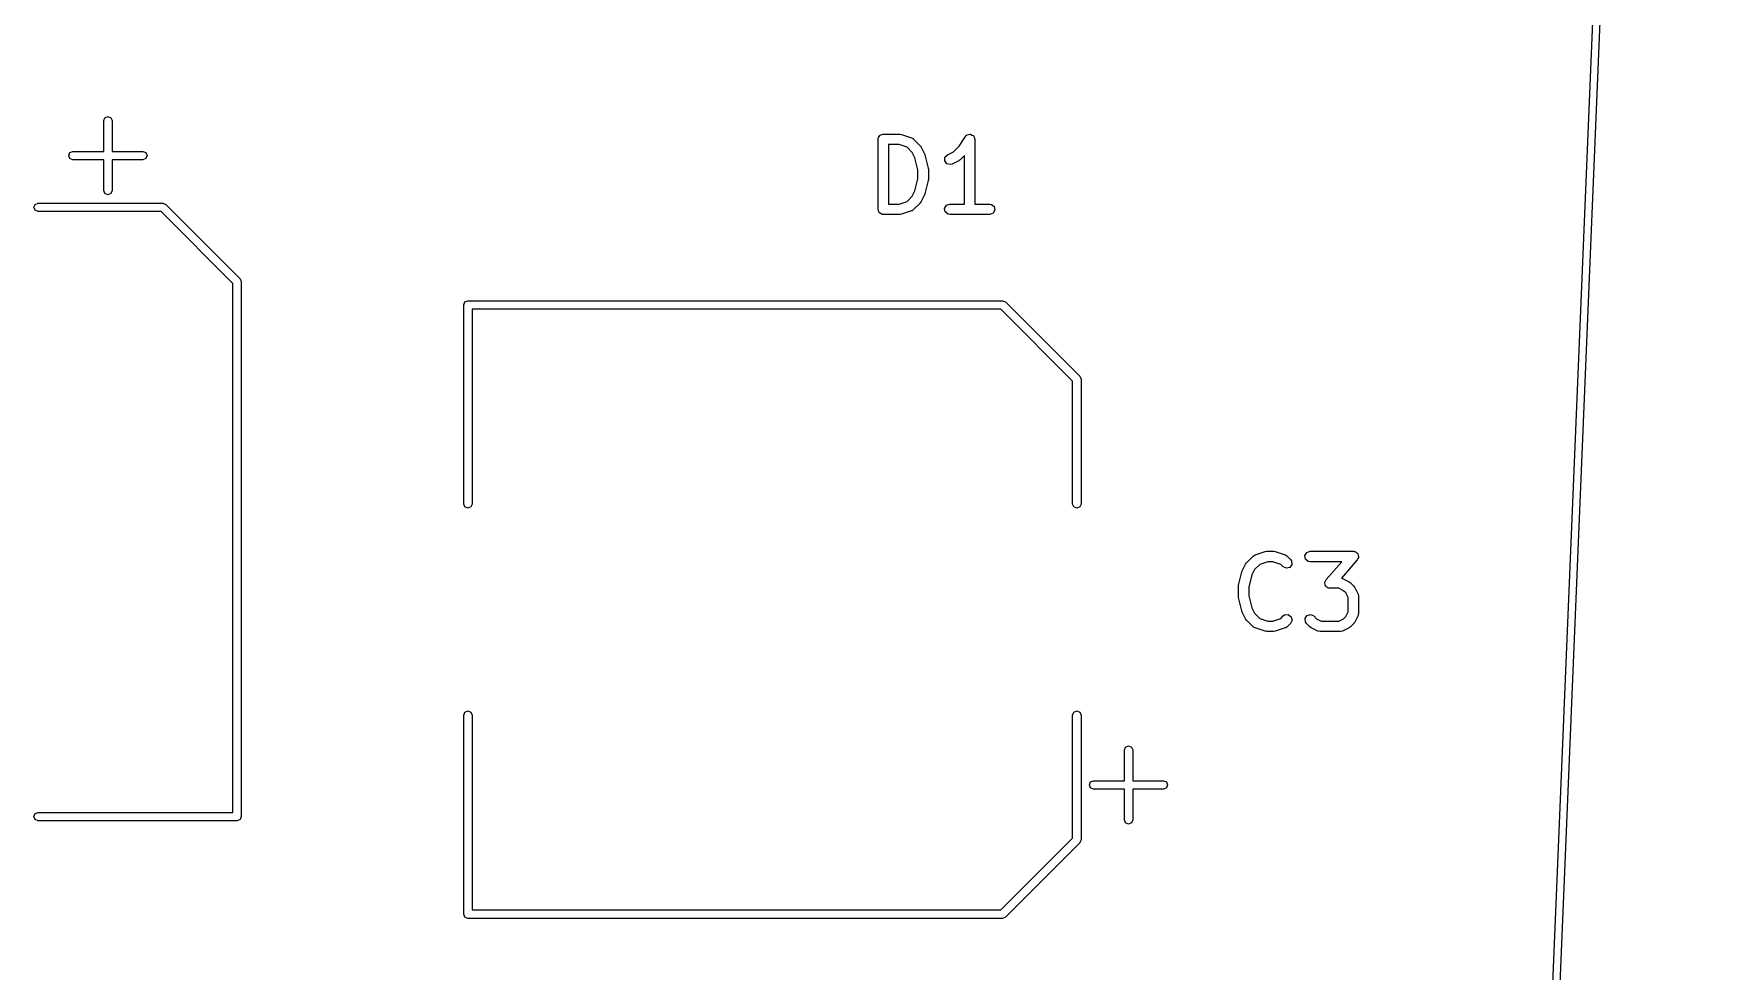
# Model space of a CAD drawing. Extents: x 5.2 to 6.82, y -5.24 to -1.89.
# Drawn here: x 5.862 to 6.817, y -4.204 to -3.676 of the extents above; entities that cross this region are included whole.
import ezdxf

# ---------------------------------------------------------------- set-up
doc = ezdxf.new("R2010")
doc.units = 0
doc.header["$MEASUREMENT"] = 0
doc.layers.add('BLACK', color=7, linetype='CONTINUOUS')

msp = doc.modelspace()

# ---------------------------------------------------------------- linework, layer by layer
at = {"layer": 'BLACK', "linetype": 'CONTINUOUS'}
for p, q in [((6.68062, -5.12168), (6.81271, -1.9438)), ((6.81665, -1.94391), (6.68447, -5.12373)), ((5.90215, -3.72286), (5.90382, -3.72217)), ((5.90382, -3.72217), (5.90549, -3.72286)), ((5.90146, -3.72453), (5.90215, -3.72286)), ((5.90146, -3.74185), (5.90146, -3.72453)), ((5.90549, -3.72286), (5.90618, -3.72453)), ((5.90618, -3.72453), (5.90618, -3.74185)), ((6.34022, -3.7324), (6.34094, -3.73214)), ((6.34094, -3.73214), (6.35031, -3.73214)), ((6.35031, -3.73214), (6.35118, -3.73229)), ((6.35118, -3.73229), (6.35125, -3.73229)), ((6.35125, -3.73229), (6.35687, -3.73417)), ((6.38905, -3.73239), (6.38988, -3.73215)), ((6.38988, -3.73215), (6.39003, -3.73222)), ((6.39003, -3.73222), (6.3902, -3.73219)), ((6.3902, -3.73219), (6.39094, -3.73261)), ((5.88246, -3.74254), (5.88413, -3.74185)), ((5.88413, -3.74185), (5.90146, -3.74185)), ((5.90618, -3.74185), (5.9235, -3.74185)), ((5.9235, -3.74185), (5.92517, -3.74254)), ((6.33799, -3.73509), (6.33806, -3.73471)), ((6.33799, -3.77446), (6.33799, -3.73509)), ((6.33803, -3.73458), (6.3381, -3.73447)), ((6.33806, -3.73471), (6.33803, -3.73458)), ((6.3381, -3.73447), (6.33817, -3.73408)), ((6.33817, -3.73408), (6.33866, -3.7335)), ((6.33866, -3.7335), (6.33904, -3.73283)), ((6.33904, -3.73283), (6.33929, -3.73274)), ((6.33929, -3.73274), (6.33946, -3.73254)), ((6.33946, -3.73254), (6.34022, -3.7324)), ((6.34984, -3.73805), (6.34389, -3.73805)), ((6.34389, -3.73805), (6.34389, -3.77151)), ((6.35434, -3.73955), (6.34984, -3.73805)), ((6.35726, -3.74247), (6.35434, -3.73955)), ((6.35687, -3.73417), (6.35777, -3.73466)), ((6.35777, -3.73466), (6.35787, -3.73481)), ((6.35787, -3.73481), (6.35803, -3.73488)), ((6.35803, -3.73488), (6.36178, -3.73863)), ((6.36178, -3.73863), (6.36228, -3.73935)), ((6.36228, -3.73935), (6.36233, -3.7394)), ((6.36233, -3.7394), (6.3642, -3.74315)), ((6.38044, -3.74204), (6.38364, -3.73884)), ((6.38364, -3.73884), (6.38723, -3.73346)), ((6.38723, -3.73346), (6.38794, -3.73271)), ((6.38794, -3.73271), (6.3881, -3.73267)), ((6.3881, -3.73267), (6.38821, -3.73254)), ((6.38821, -3.73254), (6.38905, -3.73239)), ((6.39094, -3.73261), (6.39172, -3.73296)), ((6.39172, -3.73296), (6.3918, -3.73311)), ((6.3918, -3.73311), (6.39195, -3.7332)), ((6.39195, -3.7332), (6.39224, -3.734)), ((6.39224, -3.734), (6.39262, -3.73477)), ((6.39262, -3.73477), (6.39258, -3.73493)), ((6.39258, -3.73493), (6.39264, -3.73509)), ((6.39264, -3.73509), (6.39264, -3.77151)), ((5.88177, -3.74421), (5.88246, -3.74254)), ((5.88246, -3.74588), (5.88177, -3.74421)), ((5.88413, -3.74657), (5.88246, -3.74588)), ((5.90146, -3.74657), (5.88413, -3.74657)), ((5.90146, -3.7639), (5.90146, -3.74657)), ((5.9235, -3.74657), (5.90618, -3.74657)), ((5.90618, -3.74657), (5.90618, -3.7639)), ((5.92517, -3.74588), (5.9235, -3.74657)), ((5.92517, -3.74254), (5.92587, -3.74421)), ((5.92587, -3.74421), (5.92517, -3.74588)), ((6.35878, -3.7455), (6.35726, -3.74247)), ((6.36049, -3.75233), (6.35878, -3.7455)), ((6.3642, -3.74315), (6.36435, -3.74364)), ((6.36435, -3.74364), (6.36443, -3.74375)), ((6.36443, -3.74375), (6.3663, -3.75125)), ((6.3663, -3.75125), (6.36634, -3.75184)), ((6.37561, -3.74718), (6.37573, -3.74517)), ((6.37681, -3.74881), (6.37561, -3.74718)), ((6.37573, -3.74517), (6.37712, -3.7437)), ((6.37877, -3.74928), (6.37681, -3.74881)), ((6.37712, -3.7437), (6.38044, -3.74204)), ((6.37976, -3.74898), (6.37877, -3.74928)), ((6.38351, -3.74711), (6.37976, -3.74898)), ((6.38355, -3.74706), (6.38351, -3.74711)), ((6.38427, -3.74656), (6.38355, -3.74706)), ((6.38673, -3.7441), (6.38427, -3.74656)), ((6.38673, -3.77151), (6.38673, -3.7441)), ((6.35878, -3.76406), (6.36049, -3.75723)), ((6.36049, -3.75723), (6.36049, -3.75233)), ((6.3663, -3.75831), (6.36443, -3.76581)), ((6.36639, -3.75759), (6.36629, -3.75817)), ((6.36629, -3.75817), (6.3663, -3.75831)), ((6.36634, -3.75184), (6.36639, -3.75197)), ((6.36639, -3.75197), (6.36639, -3.75759)), ((5.90215, -3.76557), (5.90146, -3.7639)), ((5.90382, -3.76626), (5.90215, -3.76557)), ((5.90549, -3.76557), (5.90382, -3.76626)), ((5.90618, -3.7639), (5.90549, -3.76557)), ((6.34984, -3.77151), (6.35434, -3.77001)), ((6.35434, -3.77001), (6.35726, -3.76709)), ((6.35726, -3.76709), (6.35878, -3.76406)), ((6.36233, -3.77016), (6.3618, -3.77087)), ((6.3642, -3.76641), (6.36233, -3.77016)), ((6.36422, -3.76627), (6.3642, -3.76641)), ((6.36443, -3.76581), (6.36422, -3.76627)), ((5.86209, -3.77335), (5.86278, -3.77168)), ((5.86278, -3.77502), (5.86209, -3.77335)), ((5.86278, -3.77168), (5.86445, -3.77098)), ((5.86445, -3.77571), (5.86278, -3.77502)), ((5.86445, -3.77098), (5.93475, -3.77098)), ((5.93377, -3.77571), (5.86445, -3.77571)), ((5.97429, -3.81623), (5.93377, -3.77571)), ((5.93475, -3.77098), (5.93602, -3.77151)), ((5.93602, -3.77151), (5.93642, -3.77168)), ((5.93642, -3.77168), (5.97832, -3.81358)), ((6.33825, -3.77518), (6.33799, -3.77446)), ((6.33838, -3.77594), (6.33825, -3.77518)), ((6.33859, -3.77611), (6.33838, -3.77594)), ((6.33868, -3.77636), (6.33859, -3.77611)), ((6.33934, -3.77675), (6.33868, -3.77636)), ((6.33993, -3.77724), (6.33934, -3.77675)), ((6.34031, -3.77731), (6.33993, -3.77724)), ((6.34043, -3.77737), (6.34031, -3.77731)), ((6.34056, -3.77735), (6.34043, -3.77737)), ((6.34094, -3.77742), (6.34056, -3.77735)), ((6.35031, -3.77742), (6.34094, -3.77742)), ((6.34389, -3.77151), (6.34984, -3.77151)), ((6.35038, -3.77739), (6.35031, -3.77742)), ((6.35125, -3.77726), (6.35038, -3.77739)), ((6.35687, -3.77539), (6.35125, -3.77726)), ((6.35701, -3.77528), (6.35687, -3.77539)), ((6.35719, -3.77527), (6.35701, -3.77528)), ((6.35803, -3.77468), (6.35719, -3.77527)), ((6.36178, -3.77093), (6.35803, -3.77468)), ((6.3618, -3.77087), (6.36178, -3.77093)), ((6.37553, -3.77395), (6.37654, -3.7722)), ((6.37588, -3.77594), (6.37553, -3.77395)), ((6.37743, -3.77724), (6.37588, -3.77594)), ((6.37654, -3.7722), (6.37844, -3.77151)), ((6.37844, -3.77742), (6.37743, -3.77724)), ((6.37844, -3.77151), (6.38673, -3.77151)), ((6.40093, -3.77742), (6.37844, -3.77742)), ((6.39264, -3.77151), (6.40093, -3.77151)), ((6.40093, -3.77151), (6.40194, -3.77169)), ((6.40283, -3.77673), (6.40093, -3.77742)), ((6.40194, -3.77169), (6.40349, -3.77299)), ((6.40384, -3.77498), (6.40283, -3.77673)), ((6.40349, -3.77299), (6.40384, -3.77498)), ((5.97429, -4.11429), (5.97429, -3.81623)), ((5.97832, -3.81358), (5.97832, -3.81358)), ((5.97832, -3.81358), (5.97902, -3.81525)), ((5.97902, -3.81525), (5.97902, -4.11665)), ((6.10439, -3.82835), (6.10508, -3.82668)), ((6.10508, -3.82668), (6.10675, -3.82598)), ((6.10675, -3.82598), (6.40815, -3.82598)), ((6.40815, -3.82598), (6.40982, -3.82668)), ((6.40982, -3.82668), (6.40982, -3.82668)), ((6.40982, -3.82668), (6.45173, -3.86858)), ((6.10439, -3.94055), (6.10439, -3.82835)), ((6.40717, -3.83071), (6.10911, -3.83071)), ((6.10911, -3.83071), (6.10911, -3.94055)), ((6.4477, -3.87123), (6.40717, -3.83071)), ((6.4477, -3.94055), (6.4477, -3.87123)), ((6.45173, -3.86858), (6.45173, -3.86858)), ((6.45173, -3.86858), (6.45242, -3.87025)), ((6.45242, -3.87025), (6.45242, -3.94055)), ((6.10508, -3.94222), (6.10439, -3.94055)), ((6.10675, -3.94291), (6.10508, -3.94222)), ((6.10842, -3.94222), (6.10675, -3.94291)), ((6.10911, -3.94055), (6.10842, -3.94222)), ((6.44839, -3.94222), (6.4477, -3.94055)), ((6.45006, -3.94291), (6.44839, -3.94222)), ((6.45173, -3.94222), (6.45006, -3.94291)), ((6.45242, -3.94055), (6.45173, -3.94222)), ((6.54573, -3.97363), (6.54948, -3.96988)), ((6.54948, -3.96988), (6.55032, -3.96929)), ((6.55032, -3.96929), (6.55049, -3.96928)), ((6.55049, -3.96928), (6.55063, -3.96917)), ((6.55063, -3.96917), (6.55626, -3.96729)), ((6.55626, -3.96729), (6.55713, -3.96716)), ((6.55713, -3.96716), (6.55719, -3.96714)), ((6.55719, -3.96714), (6.56094, -3.96714)), ((6.56094, -3.96714), (6.56181, -3.96729)), ((6.56181, -3.96729), (6.56187, -3.96729)), ((6.56187, -3.96729), (6.5675, -3.96917)), ((6.5675, -3.96917), (6.5684, -3.96966)), ((6.5684, -3.96966), (6.56849, -3.96981)), ((6.56849, -3.96981), (6.56865, -3.96988)), ((6.56865, -3.96988), (6.57053, -3.97176)), ((6.57865, -3.96958), (6.57966, -3.96783)), ((6.579, -3.97157), (6.57865, -3.96958)), ((6.57966, -3.96783), (6.58156, -3.96714)), ((6.58156, -3.96714), (6.60593, -3.96714)), ((6.60593, -3.96714), (6.60637, -3.96722)), ((6.60637, -3.96722), (6.60651, -3.9672)), ((6.60651, -3.9672), (6.60661, -3.96726)), ((6.60661, -3.96726), (6.60694, -3.96732)), ((6.60694, -3.96732), (6.60755, -3.96783)), ((6.60755, -3.96783), (6.60823, -3.96824)), ((6.60823, -3.96824), (6.60831, -3.96847)), ((6.60831, -3.96847), (6.60849, -3.96862)), ((6.60884, -3.97061), (6.60844, -3.9713)), ((6.60849, -3.96862), (6.60863, -3.9694)), ((6.60863, -3.9694), (6.60889, -3.97015)), ((6.60889, -3.97015), (6.6088, -3.97037)), ((6.6088, -3.97037), (6.60884, -3.97061)), ((6.5412, -3.98625), (6.54308, -3.97875)), ((6.54308, -3.97875), (6.54328, -3.97829)), ((6.54328, -3.97829), (6.5433, -3.97815)), ((6.5433, -3.97815), (6.54517, -3.9744)), ((6.54517, -3.9744), (6.5457, -3.97369)), ((6.5457, -3.97369), (6.54573, -3.97363)), ((6.54873, -3.9805), (6.54702, -3.98733)), ((6.55024, -3.97747), (6.54873, -3.9805)), ((6.55316, -3.97455), (6.55024, -3.97747)), ((6.55767, -3.97305), (6.55316, -3.97455)), ((6.56046, -3.97305), (6.55767, -3.97305)), ((6.56497, -3.97455), (6.56046, -3.97305)), ((6.56635, -3.97593), (6.56497, -3.97455)), ((6.56818, -3.97678), (6.56635, -3.97593)), ((6.57013, -3.97626), (6.56818, -3.97678)), ((6.57129, -3.97461), (6.57013, -3.97626)), ((6.57053, -3.97176), (6.57111, -3.9726)), ((6.57111, -3.9726), (6.57129, -3.97461)), ((6.58055, -3.97287), (6.579, -3.97157)), ((6.58156, -3.97305), (6.58055, -3.97287)), ((6.59943, -3.97305), (6.58156, -3.97305)), ((6.59059, -3.98315), (6.59943, -3.97305)), ((6.60816, -3.97204), (6.5992, -3.98227)), ((6.60844, -3.9713), (6.60816, -3.97204)), ((6.54111, -3.98697), (6.54122, -3.98639)), ((6.54111, -3.99259), (6.54111, -3.98697)), ((6.54122, -3.98639), (6.5412, -3.98625)), ((6.54702, -3.98733), (6.54702, -3.99223)), ((6.58986, -3.98503), (6.58994, -3.98481)), ((6.59011, -3.98578), (6.58986, -3.98503)), ((6.5899, -3.98458), (6.5903, -3.98389)), ((6.58994, -3.98481), (6.5899, -3.98458)), ((6.59025, -3.98657), (6.59011, -3.98578)), ((6.59043, -3.98672), (6.59025, -3.98657)), ((6.5903, -3.98389), (6.59059, -3.98315)), ((6.59051, -3.98694), (6.59043, -3.98672)), ((6.59119, -3.98735), (6.59051, -3.98694)), ((6.5918, -3.98787), (6.59119, -3.98735)), ((6.59213, -3.98793), (6.5918, -3.98787)), ((6.59224, -3.98799), (6.59213, -3.98793)), ((6.59237, -3.98797), (6.59224, -3.98799)), ((6.59281, -3.98804), (6.59237, -3.98797)), ((6.59774, -3.98804), (6.59281, -3.98804)), ((6.60044, -3.98939), (6.59774, -3.98804)), ((6.5992, -3.98227), (6.59944, -3.98232)), ((6.59944, -3.98232), (6.59958, -3.98243)), ((6.59958, -3.98243), (6.59976, -3.98245)), ((6.59976, -3.98245), (6.6035, -3.98433)), ((6.60163, -3.99059), (6.60044, -3.98939)), ((6.6035, -3.98433), (6.60421, -3.98485)), ((6.60421, -3.98485), (6.60427, -3.98488)), ((6.60427, -3.98488), (6.60615, -3.98675)), ((6.60615, -3.98675), (6.60665, -3.98748)), ((6.60665, -3.98748), (6.6067, -3.98752)), ((6.6067, -3.98752), (6.60857, -3.99127)), ((6.54116, -3.99272), (6.54111, -3.99259)), ((6.5412, -3.99331), (6.54116, -3.99272)), ((6.54308, -4.00081), (6.5412, -3.99331)), ((6.54702, -3.99223), (6.54873, -3.99906)), ((6.54873, -3.99906), (6.55024, -4.00209)), ((6.60298, -3.99329), (6.60163, -3.99059)), ((6.60298, -4.00127), (6.60298, -3.99329)), ((6.60857, -3.99127), (6.60887, -3.99225)), ((6.60887, -3.99225), (6.60883, -3.99242)), ((6.60883, -3.99242), (6.60889, -3.99259)), ((6.60889, -3.99259), (6.60889, -4.00196)), ((6.54315, -4.00092), (6.54308, -4.00081)), ((6.5433, -4.00141), (6.54315, -4.00092)), ((6.54517, -4.00516), (6.5433, -4.00141)), ((6.54522, -4.0052), (6.54517, -4.00516)), ((6.54573, -4.00593), (6.54522, -4.0052)), ((6.54948, -4.00968), (6.54573, -4.00593)), ((6.55024, -4.00209), (6.55316, -4.00501)), ((6.55316, -4.00501), (6.55767, -4.00651)), ((6.55767, -4.00651), (6.56046, -4.00651)), ((6.56046, -4.00651), (6.56497, -4.00501)), ((6.56497, -4.00501), (6.56635, -4.00363)), ((6.56635, -4.00363), (6.56719, -4.00304)), ((6.56719, -4.00304), (6.5692, -4.00286)), ((6.57053, -4.0078), (6.56865, -4.00968)), ((6.5692, -4.00286), (6.57086, -4.00402)), ((6.57138, -4.00597), (6.57053, -4.0078)), ((6.57086, -4.00402), (6.57138, -4.00597)), ((6.57871, -4.00495), (6.57987, -4.0033)), ((6.57889, -4.00696), (6.57871, -4.00495)), ((6.57947, -4.0078), (6.57889, -4.00696)), ((6.58135, -4.00968), (6.57947, -4.0078)), ((6.57987, -4.0033), (6.58182, -4.00277)), ((6.58182, -4.00277), (6.58365, -4.00363)), ((6.58365, -4.00363), (6.58519, -4.00516)), ((6.58519, -4.00516), (6.58788, -4.00651)), ((6.58788, -4.00651), (6.59774, -4.00651)), ((6.59774, -4.00651), (6.60044, -4.00516)), ((6.60044, -4.00516), (6.60163, -4.00397)), ((6.60163, -4.00397), (6.60298, -4.00127)), ((6.60615, -4.0078), (6.60427, -4.00968)), ((6.60617, -4.00774), (6.60615, -4.0078)), ((6.6067, -4.00703), (6.60617, -4.00774)), ((6.60857, -4.00329), (6.6067, -4.00703)), ((6.60859, -4.00311), (6.60857, -4.00329)), ((6.60871, -4.00297), (6.60859, -4.00311)), ((6.60889, -4.00196), (6.60871, -4.00297)), ((6.54964, -4.00975), (6.54948, -4.00968)), ((6.54973, -4.0099), (6.54964, -4.00975)), ((6.55063, -4.01039), (6.54973, -4.0099)), ((6.55626, -4.01227), (6.55063, -4.01039)), ((6.55632, -4.01226), (6.55626, -4.01227)), ((6.55719, -4.01242), (6.55632, -4.01226)), ((6.56094, -4.01242), (6.55719, -4.01242)), ((6.561, -4.01239), (6.56094, -4.01242)), ((6.56187, -4.01227), (6.561, -4.01239)), ((6.5675, -4.01039), (6.56187, -4.01227)), ((6.56764, -4.01028), (6.5675, -4.01039)), ((6.56781, -4.01027), (6.56764, -4.01028)), ((6.56865, -4.00968), (6.56781, -4.01027)), ((6.58141, -4.0097), (6.58135, -4.00968)), ((6.58212, -4.01023), (6.58141, -4.0097)), ((6.58587, -4.0121), (6.58212, -4.01023)), ((6.58604, -4.01212), (6.58587, -4.0121)), ((6.58618, -4.01224), (6.58604, -4.01212)), ((6.58719, -4.01242), (6.58618, -4.01224)), ((6.59843, -4.01242), (6.58719, -4.01242)), ((6.5986, -4.01236), (6.59843, -4.01242)), ((6.59877, -4.0124), (6.5986, -4.01236)), ((6.59976, -4.0121), (6.59877, -4.0124)), ((6.6035, -4.01023), (6.59976, -4.0121)), ((6.60355, -4.01018), (6.6035, -4.01023)), ((6.60427, -4.00968), (6.60355, -4.01018)), ((6.10439, -4.05945), (6.10508, -4.05778)), ((6.10439, -4.17165), (6.10439, -4.05945)), ((6.10508, -4.05778), (6.10675, -4.05709)), ((6.10675, -4.05709), (6.10842, -4.05778)), ((6.10842, -4.05778), (6.10911, -4.05945)), ((6.10911, -4.05945), (6.10911, -4.16929)), ((6.4477, -4.05945), (6.44839, -4.05778)), ((6.4477, -4.12877), (6.4477, -4.05945)), ((6.44839, -4.05778), (6.45006, -4.05709)), ((6.45006, -4.05709), (6.45173, -4.05778)), ((6.45173, -4.05778), (6.45242, -4.05945)), ((6.45242, -4.05945), (6.45242, -4.12975)), ((6.47683, -4.07913), (6.47752, -4.07746)), ((6.47683, -4.09646), (6.47683, -4.07913)), ((6.47752, -4.07746), (6.47919, -4.07677)), ((6.47919, -4.07677), (6.48086, -4.07746)), ((6.48086, -4.07746), (6.48156, -4.07913)), ((6.48156, -4.07913), (6.48156, -4.09646)), ((6.45715, -4.09882), (6.45784, -4.09715)), ((6.45784, -4.10049), (6.45715, -4.09882)), ((6.45784, -4.09715), (6.45951, -4.09646)), ((6.45951, -4.10118), (6.45784, -4.10049)), ((6.45951, -4.09646), (6.47683, -4.09646)), ((6.47683, -4.10118), (6.45951, -4.10118)), ((6.47683, -4.1185), (6.47683, -4.10118)), ((6.48156, -4.09646), (6.49888, -4.09646)), ((6.49888, -4.10118), (6.48156, -4.10118)), ((6.48156, -4.10118), (6.48156, -4.1185)), ((6.49888, -4.09646), (6.50055, -4.09715)), ((6.50055, -4.10049), (6.49888, -4.10118)), ((6.50055, -4.09715), (6.50124, -4.09882)), ((6.50124, -4.09882), (6.50055, -4.10049)), ((5.86209, -4.11665), (5.86278, -4.11498)), ((5.86278, -4.11832), (5.86209, -4.11665)), ((5.86278, -4.11498), (5.86445, -4.11429)), ((5.86445, -4.11902), (5.86278, -4.11832)), ((5.86445, -4.11429), (5.97429, -4.11429)), ((5.97665, -4.11902), (5.86445, -4.11902)), ((5.97832, -4.11832), (5.97665, -4.11902)), ((5.97902, -4.11665), (5.97832, -4.11832)), ((6.47752, -4.12017), (6.47683, -4.1185)), ((6.47919, -4.12087), (6.47752, -4.12017)), ((6.48086, -4.12017), (6.47919, -4.12087)), ((6.48156, -4.1185), (6.48086, -4.12017)), ((6.40717, -4.16929), (6.4477, -4.12877)), ((6.45173, -4.13142), (6.40982, -4.17332)), ((6.45193, -4.13093), (6.45173, -4.13142)), ((6.45242, -4.12975), (6.45193, -4.13093)), ((6.10911, -4.16929), (6.40717, -4.16929)), ((6.10508, -4.17332), (6.10439, -4.17165)), ((6.10675, -4.17402), (6.10508, -4.17332)), ((6.40815, -4.17402), (6.10675, -4.17402)), ((6.40982, -4.17332), (6.40815, -4.17402))]:
    msp.add_line(p, q, dxfattribs=at)

doc.saveas('drawing.dxf')
